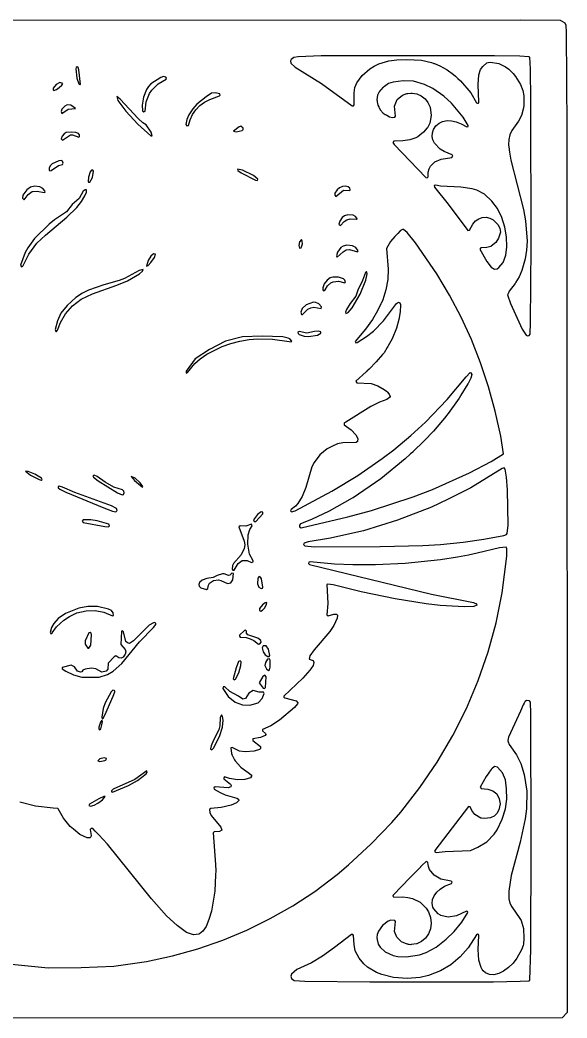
# Model space of a CAD drawing. Header units: millimetres. Extents: x 0 to 300, y 0 to 300.
# Drawn here: x 135.6 to 300, y 0 to 299.9 of the extents above; entities that cross this region are included whole.
import ezdxf

# ---------------------------------------------------------------- set-up
doc = ezdxf.new("R2010")
doc.units = ezdxf.units.MM
doc.layers.add('CUT', color=7, linetype='CONTINUOUS')

msp = doc.modelspace()

# ---------------------------------------------------------------- linework, layer by layer
at = {"layer": 'CUT'}
for points in [[(286.0027, 299.9107), (297.9653, 299.8496), (299.3189, 299.0622), (299.34, 299.0423), (299.6094, 298.3957), (299.7618, 296.096), (299.936, 267.3332), (300, 1.6787), (298.4931, 0.0757), (1.6787, 0), (0, 1.6787), (0.0748, 298.3729), (1.7672, 299.8511)], [(236.2568, 279.654), (236.8432, 281.0006), (238.4524, 283.2358), (240.6882, 285.1772), (242.0247, 286.0166), (243.4424, 286.7083), (246.4322, 287.6703), (248.8437, 287.9678), (251.8675, 288.0584), (256.235, 287.82), (259.2213, 287.1033), (259.7516, 286.923), (259.7969, 286.9076), (259.9982, 286.8391), (260.1564, 286.7853), (261.8013, 286.1115), (263.9472, 284.9163), (265.8871, 283.5321), (266.4673, 283.0047), (266.7555, 282.7429), (267.1753, 282.3613), (267.9513, 281.656), (271.035, 277.9782), (272.782, 275.0578), (273.0578, 274.8765), (273.3443, 274.9481), (273.5024, 275.2378), (273.2854, 280.4877), (273.5299, 283.4035), (274.034, 284.9854), (274.6477, 285.9456), (275.9287, 287.0052), (276.344, 287.0958), (276.9576, 287.1949), (279.5085, 286.8484), (281.5388, 285.8633), (282.5127, 285.1666), (283.7147, 283.9459), (283.7369, 283.9197), (283.7764, 283.8731), (283.7817, 283.8669), (284.5533, 282.9564), (286.0318, 280.545), (286.7032, 278.696), (286.994, 277.1045), (287.046, 276.4395), (286.9992, 274.134), (286.8619, 273.0924), (286.2768, 271.252), (285.4381, 269.5468), (283.4452, 266.688), (282.8378, 265.4417), (282.4909, 264.0258), (282.4325, 262.3394), (282.6062, 261.1294), (282.6064, 260.8542), (282.7387, 260.2064), (283.0834, 257.8051), (286.9243, 242.9745), (287.5519, 239.5014), (287.9684, 233.422), (287.8205, 230.7306), (287.4023, 228.1181), (286.3802, 224.6505), (285.5732, 222.7357), (284.6406, 221.086), (284.3721, 220.6914), (282.6267, 218.3955), (282.2811, 217.6181), (282.1862, 217.4787), (282.2002, 217.4361), (282.141, 217.3031), (283.0445, 214.7207), (286.4974, 206.9845), (287.6705, 205.2146), (288.1176, 204.992), (288.6264, 205.1212), (288.8683, 205.4593), (289.0388, 209.0061), (289.2471, 231.8356), (289.1578, 275.6658), (289.0388, 285.1555), (288.8071, 288.7146), (288.5247, 288.8758), (285.7953, 289.0384), (278.226, 289.128), (226.1517, 289.0983), (219.2392, 288.8574), (217.8855, 288.6203), (217.0928, 288.0425), (216.9072, 287.6056), (217.0004, 286.9678), (218.2475, 285.7049), (226.1774, 280.7838), (235.4242, 274.0994), (235.7935, 274.0959), (235.994, 274.3641), (236.0317, 278.033)], [(152.4717, 285.6153), (152.3824, 285.1984), (152.6504, 282.4587), (153.246, 280.6719), (153.6033, 280.4337), (153.782, 280.5826), (153.2757, 284.9304), (153.0375, 285.5855), (152.7397, 285.794)], [(174.5252, 277.7794), (175.2512, 278.844), (177.1556, 280.693), (179.504, 282.1247), (179.6323, 282.4629), (179.4595, 282.7416), (178.7372, 282.8982), (177.9581, 282.6685), (174.8709, 280.6692), (174.1839, 279.8969), (173.5765, 278.9909), (172.6806, 276.7496), (172.3092, 274.352), (172.4398, 272.5915), (172.7568, 272.2971), (173.1686, 272.5105), (173.5375, 275.3551)], [(148.4515, 280.8506), (147.5581, 281.1186), (146.4265, 280.4933), (145.5927, 279.451), (145.5629, 278.8852), (145.7713, 278.6767), (146.5158, 278.9745), (147.3199, 279.5999), (148.1239, 280.2848)], [(257.98, 252.4783), (258.262, 252.7614), (258.2797, 254.1711), (258.5414, 255.1345), (258.957, 255.9482), (260.217, 257.2381), (262.127, 258.1139), (265.3701, 258.6284), (265.6622, 258.9443), (265.485, 259.3364), (263.0631, 260.3861), (261.8991, 261.1311), (260.1702, 262.9282), (259.6914, 263.8883), (259.4741, 264.8964), (259.5271, 265.9638), (259.9072, 267.0367), (260.5862, 268.0869), (261.5229, 268.8722), (262.6181, 269.3931), (263.9512, 269.6545), (265.2705, 269.6232), (266.7064, 269.318), (268.1668, 268.7401), (269.8584, 267.7591), (270.2387, 267.8806), (270.3236, 268.2367), (268.7623, 270.6708), (265.2349, 274.9072), (262.9624, 277.0308), (259.6173, 279.3494), (257.1756, 280.5113), (253.8822, 281.4743), (250.7281, 281.6239), (247.693, 281.2469), (246.3385, 280.7791), (245.1037, 279.9502), (245.0942, 279.9457), (245.0876, 279.9395), (244.7596, 279.7193), (244.063, 278.9619), (243.907, 278.8132), (243.864, 278.7456), (243.5123, 278.3633), (243.0043, 277.3054), (242.8534, 275.8918), (242.9175, 275.576), (242.9129, 275.5199), (242.9641, 275.3462), (243.1656, 274.354), (243.4041, 273.8548), (243.4478, 273.7066), (243.5304, 273.5904), (243.8599, 272.9005), (244.717, 271.9284), (245.3751, 271.5456), (245.4534, 271.4798), (245.8345, 271.2783), (246.6496, 270.8042), (247.5484, 270.5799), (248.2375, 270.6551), (248.4138, 271.0037), (248.1851, 274.0385), (248.9934, 275.9671), (250.5339, 277.3168), (251.8591, 277.7965), (251.9466, 277.8052), (252.1457, 277.825), (253.0366, 277.9137), (253.461, 277.9559), (254.8572, 277.6847), (256.1202, 277.1156), (257.3185, 276.1762), (258.188, 275.0637), (258.8339, 273.679), (259.172, 271.2496), (258.7494, 268.9175), (258.0282, 267.5225), (258.0009, 267.4847), (256.8857, 266.1784), (255.787, 265.2604), (255.1309, 264.7911), (254.5956, 264.4826), (252.7947, 263.8765), (250.6849, 263.5794), (247.9383, 263.5128), (247.6143, 263.1107), (248.0297, 262.5104), (257.597, 252.5926)], [(173.4662, 268.4028), (172.4834, 268.9984), (171.0838, 270.2789), (165.664, 276.1455), (164.6515, 276.9197), (165.0386, 275.7583), (167.3912, 272.5422), (171.0242, 268.5815), (174.8658, 265.0973), (175.2827, 265.0675), (175.0147, 266.1992)], [(187.4601, 271.5157), (188.4618, 272.9429), (189.6456, 274.1871), (191.0431, 275.2503), (192.5948, 276.0572), (195.58, 277.0653), (195.7817, 277.3309), (195.6784, 277.6838), (194.2439, 278.0496), (193.1787, 277.9368), (191.4943, 276.845), (188.7466, 274.571), (187.5167, 273.1679), (186.33, 271.3578), (185.733, 269.9962), (185.4781, 268.4484), (185.7576, 268.0777), (186.1933, 268.2379), (186.7009, 269.9066)], [(149.7618, 274.4183), (149.0173, 274.0311), (148.1239, 273.0782), (147.9154, 272.3933), (148.1239, 271.8275), (150.0893, 273.108), (152.2335, 273.3164), (150.8338, 274.2991)], [(201.9948, 267.9859), (201.4588, 267.8072), (199.7316, 266.4969), (200.5356, 266.2885), (202.3224, 266.6756), (202.6202, 266.9734), (202.6499, 267.4201)], [(153.514, 264.8591), (153.514, 265.3951), (153.2162, 265.7822), (152.3824, 266.08), (151.1614, 266.2289), (149.464, 266.08), (148.8386, 265.7227), (148.2132, 264.9484), (148.0048, 264.2337), (148.3919, 263.787), (150.804, 265.3951), (151.3996, 265.4249), (153.246, 264.74)], [(148.5408, 256.8484), (148.3324, 257.444), (147.9154, 257.712), (147.2901, 257.6227), (145.2651, 256.64), (144.6695, 256.0444), (144.3717, 255.3892), (144.3717, 254.8234), (144.5802, 254.5554), (144.9971, 254.6447), (147.1114, 256.1635), (148.3324, 256.5209)], [(202.4415, 254.7639), (200.9525, 255.0617), (201.0716, 254.7043), (202.0841, 254.0194), (206.3426, 251.8157), (206.9977, 251.637), (207.1169, 252.0837), (205.8066, 253.126)], [(157.0577, 254.7341), (156.6408, 254.2278), (156.1346, 252.6793), (156.075, 251.369), (156.2239, 251.1308), (156.5812, 251.1308), (157.3555, 252.6198), (157.6533, 254.4363), (157.4448, 254.8234)], [(142.8827, 248.0635), (143.1507, 248.2124), (143.0912, 248.5995), (142.4956, 249.2845), (141.5724, 249.7312), (140.0835, 249.9396), (138.7434, 249.6418), (137.6118, 248.8378), (136.4802, 247.2892), (136.3313, 246.3959), (136.8673, 245.8896), (138.0882, 247.4977), (139.2199, 248.3613), (140.7386, 248.5102)], [(234.6926, 249.3738), (234.1863, 249.7907), (233.4121, 249.9694), (232.5187, 249.8503), (231.6253, 249.4334), (230.8808, 248.8378), (230.2257, 247.8253), (230.2257, 247.2297), (230.4639, 246.8426), (232.7867, 248.7187), (234.7223, 248.6591), (234.8415, 248.9271)], [(270.1389, 236.6839), (270.654, 236.7575), (271.6583, 238.5976), (272.4942, 239.5255), (273.4525, 240.176), (274.5359, 240.5576), (275.6628, 240.6182), (276.7581, 240.3965), (277.8177, 239.8644), (279.1929, 238.4928), (279.7989, 237.3477), (279.9543, 236.1386), (279.4104, 234.2939), (278.6157, 233.0317), (277.1915, 231.8948), (277.0938, 231.8551), (275.9425, 231.5674), (274.1304, 231.4565), (273.8225, 231.0624), (275.8979, 227.3133), (277.161, 225.6099), (278.1853, 224.9857), (278.9534, 225.1549), (279.4989, 225.5181), (280.7613, 227.0766), (281.5668, 229.2062), (281.9193, 231.7842), (281.7989, 234.695), (281.2934, 237.6768), (280.3863, 240.5697), (279.0617, 243.2472), (277.4029, 245.4617), (275.1645, 247.5207), (272.8804, 248.7484), (271.5004, 249.1637), (268.0432, 249.6693), (261.9297, 249.9981), (260.5313, 250.2928), (260.1052, 250.1198), (260.1178, 249.6912), (264.3133, 244.5547)], [(140.6855, 232.7919), (143.2546, 235.2407), (149.6887, 240.6328), (152.6362, 243.5502), (154.0773, 245.4013), (155.1107, 247.1112), (155.6152, 248.1948), (155.5581, 248.8322), (155.1729, 248.9135), (154.5493, 248.4747), (153.3282, 246.3049), (151.2171, 244.4268), (149.558, 242.2326), (145.9392, 239.8636), (144.3673, 238.5898), (139.9863, 234.2409), (137.9222, 231.4149), (137.185, 230.0333), (135.7704, 226.2044), (136.002, 225.7696), (136.4744, 225.9097), (138.2888, 229.5475)], [(236.7473, 240.0231), (236.8962, 240.0826), (236.8665, 240.3804), (236.4495, 240.8867), (235.7348, 241.3036), (234.1565, 241.3929), (233.1143, 241.0951), (232.4293, 240.5591), (231.7146, 239.487), (231.4466, 238.5043), (231.8933, 238.147), (233.0249, 239.3977), (233.829, 239.8444), (234.7819, 240.1124)], [(229.3204, 158.2838), (237.1443, 163.0439), (244.4502, 168.0927), (247.9001, 170.7096), (253.1002, 175.0177), (257.4214, 179.0708), (263.9245, 185.8709), (269.6426, 192.7202), (270.88, 193.9779), (271.0961, 193.9081), (271.3483, 193.3507), (271.0395, 192.2697), (270.2474, 190.7129), (270.1534, 190.5491), (268.1137, 187.1803), (268.0449, 187.0752), (267.9879, 186.9883), (267.5343, 186.2965), (267.059, 185.5716), (264.2374, 181.648), (263.8079, 181.0848), (263.7047, 180.9495), (263.6825, 180.9204), (263.6695, 180.9033), (259.8343, 176.3251), (257.1034, 173.4801), (253.64, 170.1202), (253.6028, 170.0858), (252.9853, 169.5143), (252.8989, 169.4344), (251.3419, 167.9932), (244.0126, 162.0363), (235.7054, 156.3399), (235.4452, 156.1912), (228.5338, 152.3443), (223.1889, 149.8361), (219.9057, 148.5434), (219.5796, 148.1461), (219.5491, 147.629), (220.1195, 147.2783), (234.1379, 150.6508), (241.1922, 152.556), (253.7915, 156.5973), (259.6054, 158.8333), (270.6852, 163.8534), (277.1475, 167.2481), (280.8702, 169.5663), (280.0805, 174.8166), (278.4157, 182.3398), (276.3941, 189.6848), (274.0157, 196.8513), (271.2723, 203.8586), (268.1506, 210.6362), (264.7112, 217.248), (260.8757, 223.642), (254.424, 232.9795), (251.9089, 236.0291), (250.8474, 236.9711), (250.4999, 236.9635), (249.9914, 236.6251), (249.9058, 236.5395), (249.8511, 236.5299), (249.1449, 235.7777), (248.201, 234.8327), (246.9724, 233.3022), (245.7445, 231.2367), (246.277, 225.0075), (246.0997, 221.9173), (245.5207, 218.8068), (244.5865, 215.8038), (244.0944, 214.7232), (244.0938, 214.7219), (244.0896, 214.7131), (244.0513, 214.6326), (243.0278, 212.4833), (241.4976, 209.8748), (239.3936, 206.9705), (236.3245, 203.3044), (236.5203, 202.9158), (236.958, 202.9447), (239.76, 204.7619), (241.7884, 206.3792), (244.8747, 209.4668), (248.7666, 214.667), (249.3681, 215.1253), (249.775, 214.8717), (249.8992, 214.3642), (249.931, 213.8929), (249.8862, 212.5296), (249.8535, 212.22), (249.4563, 209.8881), (248.7635, 207.3341), (247.4282, 204.1251), (246.6499, 202.7343), (246.2259, 201.9767), (246.1035, 201.7579), (245.9419, 201.4691), (244.9976, 199.9214), (244.5639, 199.3692), (242.6442, 197.1735), (240.5537, 195.0245), (239.8125, 194.3483), (239.7896, 194.3274), (239.6119, 194.1652), (239.5855, 194.1411), (236.4828, 191.3441), (236.803, 190.9037), (241.1351, 190.68), (243.1743, 189.9774), (245.0735, 188.8389), (245.6885, 188.4107), (245.9453, 188.1597), (246.5348, 187.5012), (246.8219, 186.7432), (246.6607, 186.4189), (245.8506, 185.884), (243.6339, 185.0883), (241.0726, 183.7917), (233.5186, 179.0874), (233.0779, 178.8176), (233.0779, 178.813), (232.9675, 178.7442), (232.9927, 178.2253), (235.1222, 176.7859), (236.5509, 175.2387), (237.0999, 174.1397), (237.0709, 173.2021), (236.5775, 172.899), (232.5991, 172.8376), (231.0407, 172.5721), (229.5521, 171.8335), (228.4769, 171.3437), (228.322, 171.2232), (227.9469, 171.0371), (225.7176, 169.2255), (223.9905, 166.9808), (223.3244, 165.6229), (221.5178, 159.4551), (220.4001, 156.7121), (219.0885, 154.5871), (218.3983, 153.8087), (217.0603, 152.813), (216.9317, 152.4398), (217.2186, 152.1334), (218.2682, 152.4)], [(219.6242, 233.2334), (219.386, 232.1315), (219.6242, 231.3573), (220.0709, 231.4168), (220.4878, 232.608), (220.3985, 233.4716), (220.1602, 233.9183)], [(236.9856, 230.1959), (237.2536, 230.5235), (236.4793, 231.5657), (235.5562, 232.0124), (233.7694, 232.1911), (232.6676, 231.9529), (231.9826, 231.5062), (230.9999, 230.1065), (230.7021, 229.0643), (230.7617, 228.7069), (230.9404, 228.6771), (232.6973, 230.2554), (233.6205, 230.8212), (234.633, 230.9701)], [(175.9974, 228.5282), (176.2952, 229.5705), (175.7592, 229.6598), (174.9253, 228.9451), (174.0915, 227.6646), (173.6151, 225.9374), (174.0915, 226.1161), (174.9551, 227.069)], [(154.0202, 216.0209), (157.3853, 217.6588), (164.711, 220.2198), (167.9272, 221.5599), (171.4709, 223.6742), (172.3941, 224.4485), (172.5728, 224.8951), (171.4114, 224.5974), (166.9445, 222.2448), (165.4257, 221.6492), (160.7801, 220.3687), (156.1941, 218.701), (154.3478, 217.8077), (152.4121, 216.5271), (149.732, 214.115), (147.8559, 211.8518), (146.8732, 209.529), (146.1585, 206.9084), (146.3371, 206.3128), (146.6052, 206.3128), (146.9029, 206.6999), (147.7368, 208.993), (149.2555, 211.5838), (151.3996, 213.9959)], [(229.7492, 221.2025), (231.2977, 221.411), (233.2632, 220.9643), (233.3823, 221.2621), (233.2334, 221.7385), (232.7867, 222.1554), (231.3573, 222.6021), (229.6301, 222.6021), (228.8558, 222.3937), (227.8731, 221.7385), (227.0393, 220.6367), (226.5628, 219.4455), (226.5628, 218.8202), (226.7712, 218.5224), (227.3073, 218.7904), (227.9624, 219.9815), (229.0345, 220.9047)], [(239.5168, 221.679), (239.9337, 223.5849), (239.7551, 224.2996), (239.4573, 224.0613), (239.0999, 223.2573), (238.5639, 221.6194), (237.1643, 218.7308), (236.5091, 216.8845), (234.7819, 214.7106), (233.6801, 212.8941), (233.3823, 212.1198), (233.5312, 211.6731), (234.2459, 211.9709), (235.3775, 213.3705), (237.7896, 217.5099)], [(223.9124, 213.6088), (226.1459, 213.2514), (226.1757, 213.7577), (225.3716, 214.5915), (224.5378, 215.0084), (223.7933, 215.068), (222.6617, 214.7404), (221.5599, 214.2639), (220.3985, 213.2514), (219.9815, 212.0602), (220.19, 211.4051), (220.5176, 211.4349), (222.1257, 212.9834), (222.9893, 213.4301)], [(196.3665, 201.7863), (198.9573, 202.7095), (201.6672, 203.4242), (204.4367, 203.9007), (207.0275, 204.1091), (211.4349, 204.0198), (216.5271, 203.2455), (217.1227, 203.2158), (217.2716, 203.3647), (216.676, 204.0496), (216.1698, 204.3176), (214.6213, 204.6749), (208.3676, 204.9132), (202.4713, 204.7047), (197.3492, 203.3944), (192.4952, 200.9227), (188.2069, 198.1235), (185.5268, 194.3713), (185.5268, 193.8055), (185.9735, 193.9841), (188.1474, 196.6345), (189.7853, 198.0937), (191.7507, 199.4636)], [(225.2525, 206.3724), (224.1209, 206.3128), (221.7981, 205.8066), (219.5051, 206.2533), (219.1179, 206.1341), (219.1477, 205.6577), (219.4455, 205.3897), (221.0238, 204.943), (222.3341, 204.8238), (225.044, 205.1812), (225.997, 205.7768), (226.0268, 206.1937)], [(243.8045, 141.6928), (256.6304, 141.9606), (261.9468, 142.2872), (268.7887, 143.0307), (274.9567, 143.8948), (281.0239, 145.029), (281.7774, 145.3146), (282.0526, 145.6184), (282.3084, 148.0618), (282.1304, 158.7072), (281.8321, 162.5534), (281.44, 164.9198), (281.1311, 165.3063), (280.5299, 165.164), (271.0413, 159.3491), (264.1099, 155.7938), (259.2178, 153.5569), (249.0335, 149.5665), (238.847, 146.4074), (238.3335, 146.2823), (228.8721, 144.1671), (222.1843, 143.1272), (220.9593, 142.6806), (220.8401, 142.2704), (221.217, 141.8542), (223.9684, 141.6038)], [(140.0239, 163.4007), (137.9989, 164.2643), (137.1949, 164.3537), (138.7136, 163.1625), (141.3044, 161.8224), (141.9893, 161.6437), (142.2276, 161.7926), (142.0489, 162.1798)], [(166.7956, 158.3084), (166.4084, 158.6956), (163.7879, 159.5592), (161.197, 160.9886), (158.7551, 162.686), (157.832, 163.1029), (157.4746, 162.954), (157.7129, 162.5371), (159.1125, 161.4353), (164.8897, 157.832), (166.2595, 157.1768), (166.736, 157.3257), (166.9147, 157.832)], [(170.25, 162.1798), (168.9992, 162.7754), (169.982, 161.4948), (172.4239, 159.5294), (172.4834, 159.7676), (171.7389, 160.8695)], [(152.025, 157.8915), (148.3621, 159.5294), (147.3199, 159.7974), (147.0518, 159.6187), (147.0518, 159.3209), (147.5581, 158.9338), (149.3746, 158.0404), (160.8099, 153.2757), (163.3412, 152.293), (164.3834, 152.1441), (164.8004, 152.4717), (164.5621, 153.0971), (163.0731, 153.9011)], [(208.5463, 151.9745), (208.09, 152.0835), (206.9297, 151.27), (205.8116, 149.6856), (205.9161, 149.1958), (206.4167, 149.214), (208.5432, 151.475)], [(162.1566, 147.6258), (162.4683, 147.9245), (162.2469, 148.3649), (158.7936, 149.3795), (156.9157, 149.6998), (154.5957, 149.6588), (154.2305, 149.2771), (154.5436, 148.8882), (161.0869, 147.7349)], [(202.356, 137.476), (203.8867, 137.4586), (205.2065, 136.8621), (205.6313, 137.1097), (205.6222, 137.406), (204.5292, 139.3843), (204.0185, 142.4177), (204.1975, 145.2215), (204.6828, 146.7866), (205.354, 147.9284), (205.1141, 148.3942), (203.4535, 147.7736), (201.712, 147.8747), (201.3884, 147.6288), (202.9955, 143.3439), (203.1267, 142.2332), (203.0075, 141.0727), (202.0259, 139.231), (199.7102, 136.539), (199.4499, 135.9682), (199.3404, 134.8794), (199.5987, 134.5304), (199.9925, 134.61), (201.1096, 136.6325)], [(193.7381, 131.505), (195.1968, 131.6555), (195.9672, 131.4931), (197.9524, 130.5988), (198.9283, 130.7686), (199.5788, 131.6302), (199.7719, 133.5459), (199.2955, 133.7031), (198.6704, 133.0991), (198.2753, 133.025), (196.9554, 133.486), (196.4737, 133.4701), (194.8154, 132.9508), (193.6567, 132.3487), (191.7018, 132.1102), (190.3076, 131.5913), (189.4919, 130.8268), (189.3194, 130.2678), (189.3987, 129.7796), (189.9028, 129.2874), (191.6715, 128.8095), (192.0458, 129.0459), (192.2051, 130.0468), (192.5323, 130.6442)], [(207.8613, 132.4897), (207.504, 132.6684), (207.0275, 132.1324), (206.9382, 130.4349), (207.3551, 129.4224), (208.04, 129.0353), (208.4271, 129.1544), (208.5463, 129.482), (208.1294, 131.9537)], [(150.4467, 120.6971), (152.6801, 121.7096), (155.4794, 122.3945), (158.1893, 122.4839), (160.8099, 121.918), (163.4305, 120.8162), (163.6985, 120.9949), (163.6092, 121.7096), (163.1327, 122.4243), (162.2095, 122.871), (158.8743, 123.6452), (156.0154, 123.7048), (153.246, 123.1688), (149.2555, 121.5309), (147.0518, 120.0419), (145.7713, 118.553), (145.0864, 117.3618), (144.6397, 115.8728), (144.8482, 115.4559), (145.2949, 115.7537), (146.5754, 117.5405), (148.779, 119.5655)], [(209.7374, 124.896), (209.2908, 124.7769), (208.5165, 124.1813), (207.5933, 123.0794), (207.5338, 122.4839), (207.9209, 122.2754), (208.4867, 122.5136), (209.1121, 123.1688), (209.6481, 124.2408)], [(151.6684, 103.1093), (154.2132, 102.3847), (159.4286, 102.4705), (161.934, 103.2101), (163.5895, 104.2018), (166.1923, 106.5725), (171.4571, 113.057), (175.7045, 117.3674), (176.4018, 118.2456), (176.4154, 118.5827), (176.136, 118.8138), (175.6962, 118.7709), (174.4208, 118.0146), (169.7223, 113.3809), (168.5313, 112.5701), (167.8978, 112.7053), (167.4179, 113.1175), (166.7354, 116.0565), (166.4272, 116.3754), (166.0437, 116.2731), (165.9, 112.2452), (167.1916, 110.7247), (167.3622, 110.037), (167.2277, 109.3028), (166.5645, 108.4066), (165.9944, 108.1381), (165.3117, 108.2364), (164.4032, 108.8344), (163.8567, 108.5831), (162.0507, 106.6726), (162.023, 104.8544), (161.4524, 104.2718), (160.218, 103.9671), (158.3337, 104.9709), (157.1123, 105.1206), (155.1358, 104.8241), (154.4912, 104.5054), (154.209, 104.0144), (153.7481, 103.9027), (152.9167, 104.266), (151.9294, 105.5148), (150.9193, 106.084), (148.2491, 105.3231), (148.2494, 104.925), (149.3375, 104.1858)], [(157.0571, 115.1053), (156.9934, 115.6475), (156.7085, 115.8836), (156.3065, 115.7151), (155.1991, 113.3125), (155.1276, 112.3006), (156.0233, 111.1564), (156.3175, 111.1907), (156.8976, 112.0618)], [(204.7415, 113.9872), (205.8453, 113.4485), (207.3072, 112.3188), (207.6572, 112.3943), (208.0997, 112.9936), (207.9926, 113.3972), (207.0848, 114.1803), (204.036, 115.175), (203.6579, 115.6215), (203.6491, 116.2908), (203.3913, 116.5571), (203.0274, 116.487), (201.6043, 115.0844), (201.5162, 114.7578), (201.7167, 114.4855), (203.5663, 114.3543)], [(209.5435, 111.8753), (208.6917, 111.8294), (208.3391, 111.2861), (208.6271, 109.9983), (209.2616, 109.1762), (210.1032, 108.6684), (210.4994, 108.6512), (210.703, 108.9525), (210.2586, 110.8441)], [(201.9614, 105.8997), (202.0215, 107.0205), (201.7836, 107.3419), (201.2912, 107.1674), (200.5254, 105.2621), (199.6922, 101.9722), (199.9953, 101.6709), (200.3693, 101.7993), (201.3473, 103.7569)], [(210.2518, 104.4267), (210.5569, 104.6396), (210.7765, 105.4581), (210.8206, 107.5779), (210.5395, 107.9391), (209.9879, 107.8097), (209.3722, 106.8437), (209.1781, 105.944), (209.6274, 104.8951)], [(209.1776, 103.0232), (208.5251, 102.667), (207.5136, 100.7375), (208.6443, 99.1462), (209.0535, 98.9935), (209.3483, 99.3253), (209.5261, 102.5695)], [(200.2377, 94.922), (202.504, 94.0797), (204.6966, 94.0466), (207.1268, 94.6751), (208.4067, 95.9711), (209.003, 97.4719), (208.7343, 97.8911), (207.4468, 97.8864), (205.6941, 98.4654), (204.4076, 97.5876), (203.3138, 96.052), (202.5807, 95.7746), (201.2986, 96.7661), (198.6693, 98.094), (197.1286, 99.4949), (196.6605, 99.5268), (196.5146, 99.0491), (198.1708, 96.6464)], [(164.0559, 98.035), (164.0856, 98.303), (163.907, 98.4221), (163.5198, 98.4817), (162.954, 98.0052), (161.1375, 94.6997), (160.6312, 93.032), (160.1845, 90.4115), (160.2441, 89.8754), (160.5717, 90.0839), (161.0482, 91.007), (163.5496, 96.7247)], [(226.4619, 18.612), (223.228, 16.637), (218.8237, 14.5511), (217.1707, 13.1902), (217.0103, 12.6307), (217.2098, 11.9105), (217.9656, 11.2833), (221.2024, 11.0808), (240.7378, 10.8422), (277.8678, 10.9017), (285.8837, 11.0511), (288.5412, 11.2266), (288.8305, 11.3862), (289.0983, 20.5527), (289.1876, 52.9799), (289.0685, 91.5419), (288.9863, 94.8769), (288.7507, 95.2848), (287.8558, 95.4208), (287.4245, 95.1589), (287.3181, 94.9895), (287.3072, 94.9875), (287.2035, 94.8069), (287.1052, 94.6502), (287.0728, 94.5792), (286.822, 94.1426), (286.0007, 92.2311), (282.4241, 84.3972), (282.1657, 83.4138), (282.1855, 83.351), (282.1721, 83.3197), (282.3108, 82.9542), (282.565, 82.1485), (284.2984, 79.8378), (284.7892, 79.1088), (286.1415, 76.4827), (287.1625, 73.1726), (287.9097, 68.1628), (287.8203, 62.8317), (287.4284, 59.8133), (285.9393, 52.8447), (283.2308, 42.8144), (282.4592, 38.1533), (282.4787, 37.3451), (282.4631, 36.5833), (282.5021, 36.3736), (282.5164, 35.7828), (282.8049, 34.5616), (283.3963, 33.4164), (285.8538, 29.9471), (286.1741, 29.2812), (286.8965, 26.9094), (287.046, 23.9481), (286.8722, 22.2279), (286.7636, 21.8278), (286.28, 20.4565), (284.9421, 18.0018), (283.7632, 16.4988), (282.3844, 15.1471), (280.9262, 14.1145), (279.4582, 13.4241), (277.9978, 13.0171), (276.6858, 13.0432), (275.4477, 13.5471), (274.7605, 14.1653), (274.4683, 14.6045), (274.3614, 14.7914), (274.3411, 14.8269), (274.2406, 15.0028), (274.1618, 15.1406), (273.5017, 17.3646), (273.2559, 20.5624), (273.517, 24.7983), (273.3908, 25.0713), (273.0693, 25.169), (272.8125, 25.0126), (270.3182, 21.1261), (267.842, 18.3517), (265.0258, 15.991), (261.925, 14.1724), (258.3193, 12.7579), (255.8242, 12.2102), (251.9458, 11.9119), (247.871, 12.2098), (244.2932, 13.0487), (242.6836, 13.6691), (240.0341, 15.2766), (238.9072, 16.3071), (237.5179, 17.9435), (236.3477, 20.2237), (236.0037, 22.0973), (235.8089, 24.8095), (235.586, 25.0968), (235.2229, 25.0748), (230.1451, 21.1571)], [(196.4558, 90.6497), (196.158, 91.0666), (195.7709, 90.2923), (195.622, 87.7909), (195.354, 86.5699), (193.7161, 83.5026), (193.0312, 81.7754), (192.8823, 80.9118), (193.2397, 80.614), (193.7161, 81.1203), (195.5327, 84.6045), (196.4856, 87.374), (196.6941, 89.5181)], [(160.2143, 89.5479), (159.7676, 88.9523), (159.2614, 87.4037), (159.2614, 86.8677), (159.4996, 86.5699), (159.857, 86.8677), (160.1845, 88.0589), (160.3334, 89.1309)], [(160.8397, 78.2317), (159.5592, 77.9339), (158.9338, 77.3085), (159.5592, 77.1299), (161.1077, 77.3979), (161.5246, 77.6361), (161.5842, 77.9935)], [(271.0011, 50.3067), (273.2314, 51.3549), (275.8433, 52.9787), (278.0475, 55.2411), (278.9543, 56.5615), (280.5114, 59.7702), (281.4749, 62.8629), (281.8623, 65.8115), (281.8317, 68.8769), (281.4744, 71.5309), (280.5778, 73.7221), (279.0928, 75.4053), (278.2463, 75.5844), (277.4303, 74.8904), (277.3621, 74.8576), (277.3058, 74.7846), (277.1596, 74.6603), (276.6019, 73.8721), (276.5058, 73.7475), (276.4612, 73.6733), (275.6752, 72.5625), (273.8922, 69.3907), (274.1769, 68.9981), (276.1779, 68.7838), (277.7367, 68.2739), (278.8698, 67.3273), (278.97, 67.1851), (279.6116, 65.9024), (279.9281, 64.4153), (279.5034, 62.5975), (278.8577, 61.4487), (278.0516, 60.6389), (277.1934, 60.2493), (276.9638, 60.1549), (275.241, 59.9168), (274.2592, 60.0508), (274.0542, 60.0977), (272.3286, 61.1744), (271.4136, 62.3339), (270.9038, 63.5128), (270.3925, 63.5839), (260.3005, 50.3274), (260.2873, 49.9558), (260.6305, 49.74), (263.42, 50.0316)], [(173.7937, 73.8839), (173.7342, 74.2413), (170.1309, 71.6504), (163.5794, 68.7618), (163.1327, 68.2556), (163.1029, 67.9578), (163.4007, 67.8685), (168.1952, 69.8935), (170.8753, 71.3527), (173.4959, 73.4074)], [(161.2268, 66.5582), (160.7504, 66.5284), (159.3209, 65.903), (156.4323, 64.2354), (156.3132, 63.8185), (156.7301, 63.6398), (157.9213, 63.9674), (158.9338, 64.5332), (160.393, 65.6052)], [(252.1401, 36.2366), (253.509, 35.9283), (255.8365, 34.8064), (257.6268, 33.0511), (258.3464, 31.898), (258.9856, 30.1948), (259.1701, 28.5041), (258.9456, 26.7755), (258.373, 25.3048), (257.4869, 24.0375), (257.4217, 23.9708), (257.4109, 23.9598), (257.3954, 23.944), (257.3503, 23.8978), (256.2227, 22.9674), (254.8157, 22.3188), (254.725, 22.2911), (253.1511, 22.053), (253.106, 22.0488), (253.0602, 22.0445), (253.0451, 22.0431), (253.0212, 22.0409), (252.5043, 22.1066), (252.4178, 22.1192), (252.3353, 22.1313), (252.1013, 22.1654), (251.9754, 22.1838), (250.2662, 22.9205), (248.8729, 24.3032), (248.1827, 26.009), (248.442, 28.9839), (248.2763, 29.3285), (247.079, 29.3644), (246.2635, 29.0986), (244.5518, 27.8453), (243.3291, 26.1186), (242.9691, 25.1425), (242.8308, 24.1284), (242.9375, 23.6468), (242.9343, 23.3849), (243.0267, 23.2444), (243.2544, 22.2165), (243.7927, 21.3309), (245.3789, 19.8935), (247.7141, 18.8239), (249.1834, 18.4673), (251.6355, 18.4068), (255.6172, 19.0212), (257.679, 19.7083), (260.6789, 21.2514), (263.6928, 23.6713), (266.0348, 26.0412), (268.3315, 28.8148), (270.2324, 31.6875), (270.1255, 32.0382), (269.7745, 32.1446), (266.7919, 30.7208), (264.2574, 30.3456), (262.1135, 30.8005), (262.1037, 30.8052), (262.0952, 30.8094), (262.062, 30.8255), (261.9406, 30.8845), (261.2512, 31.298), (259.9606, 32.8053), (259.6982, 33.3295), (259.4695, 34.3741), (259.5961, 35.5882), (260.0601, 36.7306), (260.8324, 37.8121), (261.9045, 38.7629), (263.2147, 39.5855), (265.276, 40.4029), (265.4672, 40.7982), (265.206, 41.1098), (262.1029, 41.7653), (260.0799, 42.9605), (258.6887, 44.602), (258.3113, 45.5499), (258.1706, 46.7671), (257.8763, 47.036), (257.554, 46.9583), (256.4583, 45.8895), (255.9904, 45.4103), (255.9266, 45.3576), (253.0132, 42.3851), (252.8378, 42.1811), (247.7279, 36.9471), (247.6717, 36.5782), (247.9516, 36.3313), (250.6382, 36.3926)]]:
    msp.add_lwpolyline(points, close=True, dxfattribs=at)
msp.add_lwpolyline([(133.007, 16.1695), (144.0228, 15.1304), (153.958, 15.19), (163.7788, 15.5771), (173.6179, 16.9758), (181.4152, 18.6954), (189.0561, 20.8354), (196.5194, 23.4215), (203.7729, 26.4233), (210.7903, 29.8716), (217.598, 33.7355), (224.1721, 38.0478), (230.9029, 43.1403), (234.3507, 46.0533), (241.1613, 52.3291), (247.3353, 58.7108), (250.0095, 61.83), (255.7926, 69.2533), (260.982, 76.904), (265.6632, 84.865), (269.7959, 93.0432), (273.324, 101.4037), (276.2983, 109.9969), (278.7135, 118.7936), (280.4964, 127.7396), (281.9504, 138.7436), (281.9267, 141.0049), (281.6774, 141.451), (279.6564, 141.2806), (272.9795, 139.6693), (270.3666, 139.1143), (267.031, 138.476), (261.9325, 137.7009), (251.3015, 136.5991), (242.4653, 136.2265), (239.3159, 136.1595), (235.6181, 136.1811), (230.1481, 136.4201), (222.7594, 137.1026), (222.383, 136.9911), (222.284, 136.6045), (222.614, 136.3219), (259.3029, 127.3945), (271.8411, 124.8927), (272.5299, 124.5853), (272.6347, 124.5313), (272.6515, 124.5227), (272.6615, 124.5175), (272.7832, 124.4548), (272.867, 124.0504), (271.9909, 123.6783), (269.0471, 123.5847), (261.8979, 124.0017), (257.7089, 124.4804), (248.3485, 125.9711), (238.1345, 128.0854), (229.694, 130.1425), (228.132, 130.3973), (227.8292, 130.2707), (228.1424, 124.5415), (227.8078, 121.1299), (228.2391, 120.8435), (229.8649, 121.351), (230.7316, 121.404), (231.0294, 121.0454), (230.9094, 120.1563), (229.9068, 117.9823), (228.7198, 116.1561), (224.0212, 110.655), (222.745, 108.8054), (222.5252, 107.8531), (223.6836, 107.4317), (223.9121, 106.8115), (223.6512, 105.9188), (223.0321, 104.9597), (222.7083, 104.5714), (220.5427, 102.0816), (214.9248, 96.7108), (214.909, 96.4165), (215.1385, 96.1802), (218.56, 95.3135), (219.0816, 94.7547), (218.9721, 94.3827), (218.0408, 93.36), (213.6048, 89.4916), (210.9726, 87.8169), (208.4867, 86.7476), (208.4299, 86.254), (209.3933, 85.4623), (209.4669, 85.1633), (209.2651, 84.8819), (207.8574, 84.3427), (205.5901, 83.9157), (205.5997, 83.3846), (207.8289, 81.6204), (207.8793, 81.1188), (207.8704, 81.028), (207.5386, 80.7424), (205.9248, 80.1978), (203.2251, 79.9883), (201.6014, 80.2366), (199.3147, 81.3141), (198.9069, 81.1534), (199.1287, 79.4579), (199.3656, 78.9622), (199.3827, 78.9035), (199.4558, 78.7733), (200.0115, 77.6104), (200.2891, 77.2899), (200.3686, 77.1484), (201.8286, 75.4826), (201.8986, 75.4315), (202.0553, 75.2505), (204.1869, 73.763), (205.1113, 73.089), (205.1164, 73.0786), (205.2033, 72.7231), (204.8269, 72.2213), (203.208, 71.6852), (200.9646, 71.5896), (198.5366, 71.9793), (197.0702, 72.4364), (196.826, 72.212), (196.863, 71.8481), (198.8172, 70.2393), (199.0715, 69.8527), (198.9811, 69.4428), (198.1428, 69.149), (194.2283, 69.4448), (193.8389, 69.1807), (193.9569, 68.7579), (195.7077, 67.7328), (197.282, 67.0798), (200.7782, 66.1029), (201.2343, 65.7963), (201.3683, 65.3983), (200.6307, 64.6622), (199.0995, 64.0026), (196.0891, 63.287), (192.9612, 62.9456), (192.5797, 62.6406), (192.6349, 61.8048), (193.0438, 60.8423), (195.9005, 57.3441), (196.2472, 56.502), (195.5808, 56.0806), (193.9392, 55.9684), (193.6703, 55.6704), (194.3667, 46.1841), (194.4023, 44.2582), (194.3797, 43.0578), (194.1611, 38.1424), (193.1192, 32.0994), (192.3572, 29.5714), (191.5009, 27.5392), (190.5082, 26.099), (189.5241, 25.3055), (189.52, 25.3028), (189.5037, 25.2921), (189.4575, 25.2618), (189.3574, 25.1963), (187.7712, 25.0159), (185.6523, 25.6568), (182.8263, 27.7777), (179.6003, 30.7352), (175.06, 35.7834), (161.8432, 52.2451), (159.258, 55.0978), (158.1552, 56.1369), (157.4506, 56.9083), (157.3318, 56.9128), (157.2997, 56.943), (156.9303, 56.9769), (156.7001, 56.6861), (156.9966, 54.8609), (156.9155, 54.4004), (156.5832, 54.1113), (155.7546, 54.1256), (153.5698, 55.1911), (151.6754, 56.7273), (150.7135, 57.5754), (148.6736, 60.0853), (147.0824, 62.8864), (147.0191, 62.8939), (146.9886, 62.9492), (145.5135, 63.0728), (140.2343, 63.6999), (135.5224, 64.8836)], dxfattribs=at)

doc.saveas('drawing.dxf')
